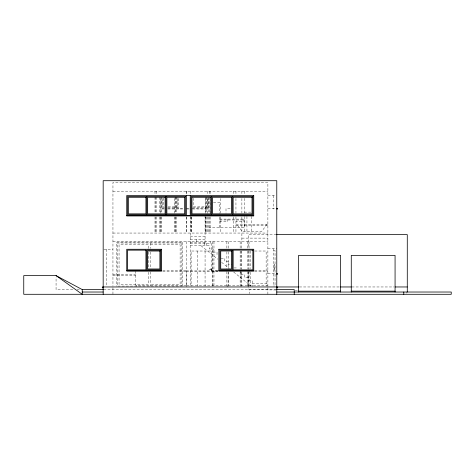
<?xml version="1.0" encoding="UTF-8"?>
<svg xmlns="http://www.w3.org/2000/svg" width="475" height="475" viewBox="0 0 475 475"><rect width="100%" height="100%" fill="white"/><g stroke="black" fill="none" stroke-linecap="round" stroke-linejoin="round"><path stroke-width="0.36" stroke-dasharray="2.38 1.78" d="M267.009 224.325L261.772 231.307L242.06 231.307L236.823 224.325M211.488 269.277C211.007 270.833 213.21 267.983 209.137 269.277L209.137 269.747M112.949 191.176L267.882 191.176M267.882 195.54L276.147 195.54M213.441 202.344L219.723 202.344L219.723 213.269M168.138 206.88L176.979 206.88L176.979 197.285M164.279 207.753L162.848 207.753L162.848 198.538M167.847 207.753L177.852 207.753L177.852 197.119M192.856 207.753L207.86 207.753L207.86 198.538M161.975 208.626L164.166 208.626M167.8 208.626L183.498 208.626M186.224 208.626L189.739 208.626M191.983 208.626L208.733 208.626M230.096 208.626L226.005 208.626L226.005 213.204M267.882 208.626L276.147 208.626M164.166 208.976L161.975 208.976L161.975 198.449M167.817 208.976L183.16 208.976M186.817 208.976L189.739 208.976M192.66 208.976L208.733 208.976L208.733 198.449M244.328 212.117L251.305 212.117M219.723 219.094L244.15 219.094L244.15 227.816L209.255 227.816M219.723 219.967L244.15 219.967M235.95 224.325L267.882 224.325M235.95 225.197L267.882 225.197M112.949 233.053L267.882 233.053M276.432 234.62L248.336 234.62L248.336 247.891M190.237 236.223L205.069 236.223M241.882 238.112L267.882 238.112M190.237 239.394L205.069 239.394M112.949 241.603L267.882 241.603M190.237 242.565L206.257 242.565L206.257 245.735M190.237 243.342L211.173 243.342L211.173 271.261L217.805 271.261M150.462 244.738L180.12 244.738L180.12 284.347L150.462 284.347M190.237 245.735L209.22 245.735L209.22 248.906L213.121 248.906L213.121 252.083L217.027 252.083L217.027 255.253M267.882 248.817L276.777 248.817M103.877 249.274L112.949 249.274M273.636 250.562L275.031 250.562L275.031 285.98L273.636 285.98M254.713 251.02L266.137 251.02L266.137 286.229M220.934 258.424L224.841 258.424L224.841 261.594L228.742 261.594L228.742 264.765L232.002 264.765M233.949 267.936L236.556 267.936L236.556 269.206M209.137 269.752L211.488 269.752M162.759 270.738L186.224 270.738M211.173 270.738L217.805 270.738M254.624 270.738L267.882 270.738M186.224 270.91L218.001 270.91M162.759 271.261L186.224 271.261M254.624 271.261L267.882 271.261M217.764 271.433L186.752 271.433L186.752 286.965M267.882 273.766L276.147 273.766M112.949 274.752L135.63 274.752M112.949 275.625L135.63 275.625M248.271 277.447L244.364 277.447L244.364 274.277L240.463 274.277L240.463 271.106M248.271 280.618L252.178 280.618L252.178 286.33M252.178 283.795L267.882 283.795M186.224 285.22L135.63 285.22L135.63 271.261M186.752 285.22L267.882 285.22M299.351 286.965L339.269 286.965M351.838 286.965L393.977 286.965M72.788 289.578L56.068 289.578L56.068 277.091M77.152 289.578L79.331 289.578M103.669 289.578L276.462 289.578M275.904 289.993L249.209 289.578L249.209 293.615M295.183 290.296L297.409 290.332M201.05 245.735L217.71 259.172M221.665 262.36L229.199 268.434M233.694 272.056L251.026 286.039M406.41 292.024L406.41 293.158M273.636 195.54L273.636 209.053M273.636 248.817L273.636 286.235M267.882 286.383L267.882 182.453L112.949 182.453L112.949 286.223M267.882 287.696L267.882 294.292M251.305 216.446L251.305 233.053M250.432 251.02L250.432 268.624M250.432 272.294L250.432 286.229M249.037 241.603L249.037 248.188M249.037 251.109L249.037 268.672M249.037 270.91L249.037 286.235M248.514 271.433L248.514 286.223M248.336 250.842L248.336 269.272M248.336 272.217L248.336 289.578M247.469 241.603L247.469 248.188M247.469 251.109L247.469 268.672M247.469 271.599L247.469 286.229M246.941 216.446L246.941 233.053M244.328 191.176L244.328 194.851M244.328 198.396L244.328 213.216M244.328 216.446L244.328 233.053M243.277 219.094L243.277 221.712L236.301 221.712L236.301 219.094M241.882 191.176L241.882 194.845M241.882 198.508L241.882 213.18M241.882 216.843L241.882 241.603M241.71 241.603L241.71 248.188M241.71 251.02L241.71 269.194M241.71 271.599L241.71 286.259M241.009 251.02L241.009 268.624M241.009 272.294L241.009 286.229M240.136 241.603L240.136 248.188M240.136 251.02L240.136 268.672M240.136 271.599L240.136 286.229M235.95 191.176L235.95 194.851M235.95 198.526L235.95 213.216M235.95 216.891L235.95 233.053M233.51 191.176L233.51 194.815M233.51 216.814L233.51 233.053M228.451 241.603L228.451 248.188M228.451 251.845L228.451 268.672M228.451 271.599L228.451 286.229M228.101 272.163L228.101 285.22M227.578 219.094L227.578 221.712L220.596 221.712L220.596 219.094M227.578 285.22L227.578 286.965M226.878 241.603L226.878 248.188M226.878 251.845L226.878 268.672M226.878 271.599L226.878 286.229M220.424 198.479L220.424 213.192M220.424 216.867L220.424 233.053M219.723 216.909L219.723 227.816M213.97 241.603L213.97 286.229M212.919 286.229L212.919 251.02L191.11 251.02L191.11 286.229M212.396 241.603L212.396 286.229M210.651 241.603L210.651 243.342M210.128 191.176L210.128 195.54M210.128 198.479L210.128 213.216M210.128 216.867L210.128 233.053M209.255 191.176L209.255 194.851M209.255 197.107L209.255 213.263M209.255 216.891L209.255 233.053M208.561 197.107L208.561 213.245M208.561 216.915L208.561 233.053M207.688 191.176L207.688 194.881M207.688 198.526L207.688 214.866M207.688 216.891L207.688 233.053M206.987 197.285L206.987 206.88L193.729 206.88L193.729 197.285M206.815 197.107L206.815 213.245M206.815 216.915L206.815 233.053M205.491 197.107L205.491 213.245M205.491 216.915L205.491 233.053M205.194 198.574L205.194 213.245M205.194 216.915L205.194 233.053M205.069 215.602L205.069 242.565M205.069 251.02L205.069 286.229M204.369 242.565L204.369 245.735M197.22 251.02L197.22 286.229M196.703 239.394L196.703 242.565M191.259 216.915L191.259 233.053M191.11 216.915L191.11 233.053M190.962 216.915L190.962 233.053M190.237 191.176L190.237 194.887M190.237 216.386L190.237 286.383M186.402 191.176L186.402 194.851M186.402 216.891L186.402 233.053M186.224 191.176L186.224 194.851M186.224 216.891L186.224 233.053M186.224 241.603L186.224 286.383M182.738 286.229L182.738 242.125L116.44 242.125L116.44 286.229M178.725 198.449L178.725 208.626M176.629 197.107L176.629 213.245M176.629 216.915L176.629 233.053M175.382 197.107L175.382 213.245M175.382 216.915L175.382 233.053M175.085 197.107L175.085 213.245M175.085 216.915L175.085 233.053M174.361 198.574L174.361 213.245M174.361 216.915L174.361 233.053M163.721 198.022L163.721 206.88M161.15 197.107L161.15 213.245M161.15 216.915L161.15 233.053M160.93 197.107L160.93 213.245M160.93 216.915L160.93 233.053M160.859 198.574L160.859 213.245M160.859 216.915L160.859 233.053M159.535 197.107L159.535 213.245M159.535 216.915L159.535 233.053M156.566 191.176L156.566 194.851M156.566 197.107L156.566 213.245M156.566 216.891L156.566 233.053M155.693 197.107L155.693 213.245M155.693 216.915L155.693 233.053M154.998 191.176L154.998 194.851M154.998 197.107L154.998 213.245M154.998 216.891L154.998 233.053M150.462 242.998L150.462 248.407M150.462 252.077L150.462 268.209M150.462 271.878L150.462 286.092M148.717 248.407L148.717 244.738L119.053 244.738L119.053 284.347L148.717 284.347L148.717 271.878M148.717 252.077L148.717 268.209M136.153 285.22L136.153 286.383M112.949 287.696L112.949 294.292M106.317 249.274L106.317 286.223M210.942 269.373C211.63 271.516 212.61 267.853 210.942 269.373M181.866 242.998L117.307 242.998L117.307 286.092L181.866 286.092L181.866 242.998M274.669 264.658L274.075 264.658L274.075 270.673L274.669 270.673L274.669 264.658"/><path stroke-width="0.71" d="M276.777 208.626L277.649 208.626L277.649 208.976L276.777 208.976M126.73 215.602L253.745 215.602M276.432 234.62L407.283 234.62L407.283 292.024M218.85 249.274L253.745 249.25L253.745 271.088L218.85 271.088L218.85 249.25M126.73 270.738L161.625 270.738M218.85 270.738L253.745 270.738M276.777 273.766L277.649 273.766L277.649 274.117L276.777 274.117M103.669 289.578L82.24 289.578L56.068 275.625L23.75 275.625L23.75 294.292L451.25 294.292L451.25 292.024L276.777 292.024M298.585 286.965L102.303 286.965L102.303 287.838L103.176 287.838M340.634 286.965L351.274 286.965M395.069 286.965L407.283 286.965M276.777 287.838L277.649 287.838L277.649 286.965M276.462 289.578L294.227 289.578L294.227 294.292M298.585 291.151L340.634 291.151M351.274 291.151L395.069 291.151M82.24 292.024L103.176 292.024M56.068 275.625L82.24 294.292L82.24 289.578M403.792 292.024L403.792 294.292M395.069 292.024L395.069 255.384L351.274 255.384L351.274 292.024M340.634 292.024L340.634 255.384L298.585 255.384L298.585 292.024M276.777 294.292L276.777 180.708L103.176 180.708L103.176 294.292M232.287 196.412L232.287 214.73M211.702 196.412L211.702 214.73M190.237 195.54L190.237 215.602M186.402 195.54L186.402 215.602M165.989 196.412L165.989 214.73M146.793 196.412L146.793 214.73M253.745 195.54L126.73 195.54L126.73 215.953L253.745 215.953L253.745 195.54M185.529 196.412L127.603 196.412L127.603 214.73L185.529 214.73L185.529 196.412M252.872 196.412L191.11 196.412L191.11 214.73L252.872 214.73L252.872 196.412M145.926 197.285L128.476 197.285L128.476 213.857L145.926 213.857L145.926 197.285M165.116 197.285L147.666 197.285L147.666 213.857L165.116 213.857L165.116 197.285M184.656 197.285L166.862 197.285L166.862 213.857L184.656 213.857L184.656 197.285M210.829 197.285L191.983 197.285L191.983 213.857L210.829 213.857L210.829 197.285M231.414 197.285L212.574 197.285L212.574 213.857L231.414 213.857L231.414 197.285M252.005 197.285L233.16 197.285L233.16 213.857L252.005 213.857L252.005 197.285M161.625 249.274L126.73 249.274L126.73 271.088L161.625 271.088L161.625 249.274M145.926 250.147L127.603 250.147L127.603 269.865L145.926 269.865L145.926 250.147M160.752 250.147L146.793 250.147L146.793 269.865L160.752 269.865L160.752 250.147M232.287 250.123L219.848 250.123L219.848 269.865L232.287 269.865L232.287 250.123M252.872 250.123L233.16 250.123L233.16 269.865L252.872 269.865L252.872 250.123M231.414 250.99L220.721 250.99L220.721 268.993L231.414 268.993L231.414 250.99M159.879 251.02L147.666 251.02L147.666 268.993L159.879 268.993L159.879 251.02"/></g></svg>
